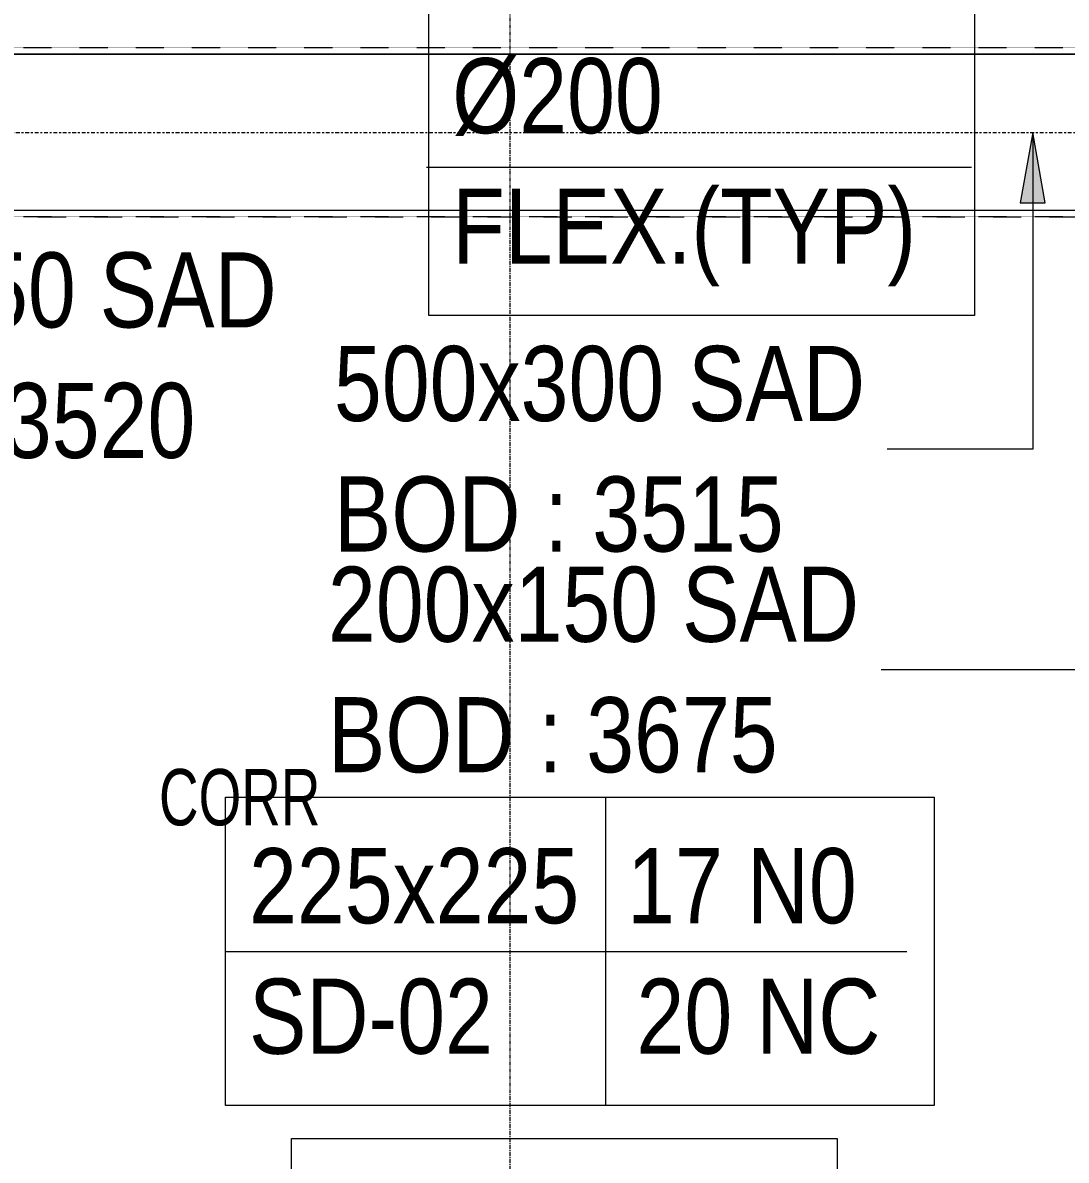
# Model space of a CAD drawing. Header units: inches. Extents: x -83664 to 20107, y -47222 to 19398.
# Drawn here: x -1529 to 1804, y -36294 to -32662 of the extents above; entities that cross this region are included whole.
import ezdxf

# ---------------------------------------------------------------- set-up
doc = ezdxf.new("R2010")
doc.units = ezdxf.units.IN
doc.header["$MEASUREMENT"] = 0
for name, pattern in [('Center', [29.999999, 12, -6, 6, -6]), ('Grid Line', [22.225, 12.7, -3.175, 3.175, -3.175]), ('Hidden 0_50', [1.0584, 0.5292, -0.5292])]:
    doc.linetypes.add(name, pattern=pattern)
for name, color, linetype, lineweight, true_color in [('A-DETL', 7, 'Continuous', 18, 0x00a600), ('FF ROOM TAG_dwg', 7, 'Continuous', 9, 0x767676), ('M-HVAC-DUCT', 7, 'Continuous', 9, 0xffe97f)]:
    doc.layers.add(name, color=color, linetype=linetype, lineweight=lineweight, true_color=true_color)
for name, color, linetype, lineweight in [('G-ANNO-TEXT', 7, 'Continuous', 9), ('M-HVAC-DUCT-CNTR', 7, 'Center', 9), ('M-HVAC-DUCT-IDEN', 7, 'Continuous', 18), ('ROOM TAG', 7, 'Continuous', 9), ('S-GRID', 7, 'Continuous', 9)]:
    doc.layers.add(name, color=color, linetype=linetype, lineweight=lineweight)
doc.styles.add('Arial Narrow_20', font='ARIALN.TTF', dxfattribs={"width": 0.85, "height": 4572})
doc.styles.add('Arial Narrow_21', font='ARIALN.TTF', dxfattribs={"height": 240})

# ---------------------------------------------------------------- blocks, each defined once
blk = doc.blocks.new('TEMW-SMBZ-HO-BM-HVAC-00002_rvt-1-FIRST FLOOR AC CONDITIONING LAYOUT - PART A')
at = {"layer": 'M-HVAC-DUCT', "color": 30, "linetype": 'Hidden 0_50', "true_color": 0xff7f00}
for p, q in [((155038, 65630.5), (149696, 65630.5)), ((155038, 65630.5), (149696, 65630.5)), ((149696, 65090.5), (155038, 65090.5)), ((155038, 65090.5), (149696, 65090.5))]:
    blk.add_line(p, q, dxfattribs=at)
at = {"layer": 'M-HVAC-DUCT', "color": 30, "true_color": 0xff7f00}
for p, q in [((149696, 65610.5), (155038, 65610.5)), ((155038, 65610.5), (149696, 65610.5)), ((155038, 65110.5), (149696, 65110.5)), ((155038, 65110.5), (149696, 65110.5))]:
    blk.add_line(p, q, dxfattribs=at)
at = {"layer": 'M-HVAC-DUCT-CNTR', "color": 30, "true_color": 0xff7f00}
blk.add_line((149696, 65360.5), (155038, 65360.5), dxfattribs=at)
blk = doc.blocks.new('TEMW-SMBZ-HO-BM-HVAC-00002_rvt-2-FIRST FLOOR AC CONDITIONING LAYOUT - PART A')
at = {"layer": 'M-HVAC-DUCT', "color": 30, "linetype": 'Hidden 0_50', "true_color": 0xff7f00}
for p, q in [((155038, 65630.5), (149696, 65630.5)), ((155038, 65630.5), (149696, 65630.5)), ((149696, 65090.5), (155038, 65090.5)), ((155038, 65090.5), (149696, 65090.5))]:
    blk.add_line(p, q, dxfattribs=at)
at = {"layer": 'M-HVAC-DUCT', "color": 30, "true_color": 0xff7f00}
for p, q in [((149696, 65610.5), (155038, 65610.5)), ((155038, 65610.5), (149696, 65610.5)), ((155038, 65110.5), (149696, 65110.5)), ((155038, 65110.5), (149696, 65110.5))]:
    blk.add_line(p, q, dxfattribs=at)
at = {"layer": 'M-HVAC-DUCT-CNTR', "color": 30, "true_color": 0xff7f00}
blk.add_line((149696, 65360.5), (155038, 65360.5), dxfattribs=at)
blk = doc.blocks.new('FF ROOM TAG_dwg-8877209-FIRST FLOOR AC CONDITIONING LAYOUT - PART A')
at = {"layer": 'ROOM TAG', "insert": (1832720, 1491757), "char_height": 4572, "width": 15370.9, "attachment_point": 2, "line_spacing_factor": 0.974696, "style": 'Arial Narrow_20'}
blk.add_mtext('CORR', dxfattribs=at)

msp = doc.modelspace()

# ---------------------------------------------------------------- hatches: boundary and pattern name
at = {"layer": 'M-HVAC-DUCT-IDEN', "lineweight": 9}
msp.add_hatch(color=256, dxfattribs=at).paths.add_polyline_path([(1696.9, -33011.7), (1657.2, -33236.7), (1736.5, -33236.7)])

# ---------------------------------------------------------------- linework, layer by layer
at = {"layer": 'A-DETL', "color": 7, "lineweight": 9}
for p, q in [((-239, -33122.7), (1501, -33122.7)), ((332.3, -35135.5), (332.3, -36120.5)), ((-880.6, -35627.6), (1294.4, -35627.6))]:
    msp.add_line(p, q, dxfattribs=at)
at = {"layer": 'G-ANNO-TEXT', "flags": 128}
for points in [[(-232.2, -32612.2), (1510.8, -32612.2), (1510.8, -33596.2), (-232.2, -33596.2)], [(-881.2, -35135.2), (1382.3, -35135.2), (1382.3, -36119.2), (-881.2, -36119.2)], [(-670.9, -36225.3), (1072, -36225.3), (1072, -37209.3), (-670.9, -37209.3)]]:
    msp.add_lwpolyline(points, close=True, dxfattribs=at)
at = {"layer": 'M-HVAC-DUCT-IDEN', "lineweight": 9}
for p, q in [((1696.9, -33011.7), (1657.2, -33236.7)), ((1736.5, -33236.7), (1696.9, -33011.7)), ((1696.9, -33011.7), (1696.9, -34023.3)), ((1657.2, -33236.7), (1736.5, -33236.7)), ((1696.9, -34023.3), (1232, -34023.3)), ((2096.6, -34728.3), (1212.8, -34728.3))]:
    msp.add_line(p, q, dxfattribs=at)
at = {"layer": 'S-GRID', "color": 254, "linetype": 'Grid Line', "true_color": 0xdcdcdc}
msp.add_line((27.7, -44103.7), (27.7, 15149.1), dxfattribs=at)

# ---------------------------------------------------------------- block references
at = {"lineweight": 5}
for name in ['TEMW-SMBZ-HO-BM-HVAC-00002_rvt-1-FIRST FLOOR AC CONDITIONING LAYOUT - PART A', 'TEMW-SMBZ-HO-BM-HVAC-00002_rvt-2-FIRST FLOOR AC CONDITIONING LAYOUT - PART A']:
    msp.add_blockref(name, (-151456.7, -98372.2), dxfattribs=at)
at = {"layer": 'FF ROOM TAG_dwg', "color": 7, "xscale": 0.03937007874015915, "yscale": 0.03937007874015915, "zscale": 0.03937007874015915}
msp.add_blockref('FF ROOM TAG_dwg-8877209-FIRST FLOOR AC CONDITIONING LAYOUT - PART A', (-72990.3, -93775.4), dxfattribs=at)
msp.add_blockref('FF ROOM TAG_dwg-8877209-FIRST FLOOR AC CONDITIONING LAYOUT - PART A', (-72990.3, -93775.4), dxfattribs=at)
msp.add_blockref('FF ROOM TAG_dwg-8877209-FIRST FLOOR AC CONDITIONING LAYOUT - PART A', (-72990.3, -93775.4), dxfattribs=at)
msp.add_blockref('FF ROOM TAG_dwg-8877209-FIRST FLOOR AC CONDITIONING LAYOUT - PART A', (-72990.3, -93775.4), dxfattribs=at)
msp.add_blockref('FF ROOM TAG_dwg-8877209-FIRST FLOOR AC CONDITIONING LAYOUT - PART A', (-72990.3, -93775.4), dxfattribs=at)

# ---------------------------------------------------------------- texts
at = {"layer": 'G-ANNO-TEXT', "char_height": 240, "attachment_point": 1, "style": 'Arial Narrow_21'}
for s, insert, width in [('Ø200', (-157.2, -32774.6), 841.772), ('FLEX.(TYP)', (-157.2, -33191.3), 1875.949), ('225x225  17 N0', (-806.2, -35297.6), 2441.138), ('SD-02      20 NC', (-806.2, -35714.3), 2549.366)]:
    msp.add_mtext(s, dxfattribs=dict(at, insert=insert, width=width))
at = {"layer": 'M-HVAC-DUCT-IDEN', "lineweight": 9, "char_height": 240, "attachment_point": 1, "style": 'Arial Narrow_21'}
for s, insert, width in [('200x150 SAD', (-2414.3, -33394.9), 2128.48), ('500x300 SAD', (-535, -33693.7), 2128.48), ('BOD : 3520', (-2414.3, -33811.7), 1803.797), ('BOD : 3515', (-535, -34110.4), 1803.797), ('200x150 SAD', (-554.2, -34398.7), 2128.48), ('BOD : 3675', (-554.2, -34815.4), 1803.797)]:
    msp.add_mtext(s, dxfattribs=dict(at, insert=insert, width=width))

doc.saveas('drawing.dxf')
